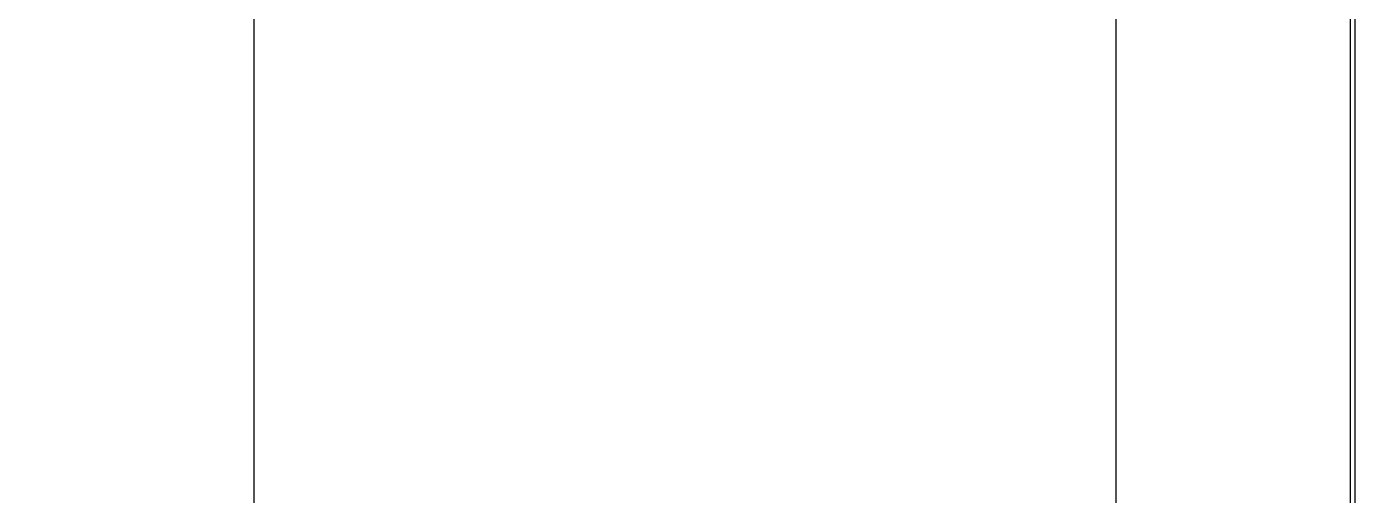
# Model space of a CAD drawing. Header units: inches. Extents: x -20.7 to 76.3, y -55.2 to 19.1.
# Drawn here: x 44.421 to 46.025, y -42.747 to -42.182 of the extents above; entities that cross this region are included whole.
import ezdxf

# ---------------------------------------------------------------- set-up
doc = ezdxf.new("R2010")
doc.units = ezdxf.units.IN
doc.header["$MEASUREMENT"] = 0
doc.layers.add('G-ANNO-TTLB', color=7, linetype='Continuous', lineweight=0)
doc.layers.add('TYVEK', color=7, linetype='Continuous', lineweight=0)

msp = doc.modelspace()

# ---------------------------------------------------------------- hatches: boundary and pattern name
at = {"layer": 'G-ANNO-TTLB', "true_color": 0xff00ff, "transparency": 33554687}
h = msp.add_hatch(color=6, dxfattribs=at)
edge = h.paths.add_edge_path()
edge.add_spline(control_points=[(71.8573, -54.9456), (71.8573, -54.9456), (31.1572, -54.9456), (31.1572, -54.9456), (31.1572, -54.9456), (31.1572, -20.8103), (31.1572, -20.8103), (31.1572, -20.8103), (71.8573, -20.8103), (71.8573, -20.8103), (71.8573, -20.8103), (71.8573, -54.9456), (71.8573, -54.9456)], knot_values=[0, 0, 0, 0, 1, 1, 1, 2, 2, 2, 3, 3, 3, 4, 4, 4, 4], degree=3, periodic=0)
edge = h.paths.add_edge_path()
edge.add_spline(control_points=[(31.2823, -20.9353), (31.2823, -20.9353), (31.2823, -54.8205), (31.2823, -54.8205), (31.2823, -54.8205), (71.7322, -54.8205), (71.7322, -54.8205), (71.7322, -54.8205), (71.7322, -20.9353), (71.7322, -20.9353), (71.7322, -20.9353), (31.2823, -20.9353), (31.2823, -20.9353)], knot_values=[0, 0, 0, 0, 1, 1, 1, 2, 2, 2, 3, 3, 3, 4, 4, 4, 4], degree=3, periodic=0)
edge.add_line((31.2823, -20.9353), (31.2823, -20.9353))

# ---------------------------------------------------------------- linework, layer by layer
at = {"layer": 'G-ANNO-TTLB'}
for points in [[(71.8573, -54.9456), (71.8573, -54.9456), (31.1572, -54.9456), (31.1572, -54.9456), (31.1572, -54.9456), (31.1572, -20.8103), (31.1572, -20.8103), (31.1572, -20.8103), (71.8573, -20.8103), (71.8573, -20.8103), (71.8573, -20.8103), (71.8573, -54.9456), (71.8573, -54.9456)], [(31.2823, -20.9353), (31.2823, -20.9353), (31.2823, -54.8205), (31.2823, -54.8205), (31.2823, -54.8205), (71.7322, -54.8205), (71.7322, -54.8205), (71.7322, -54.8205), (71.7322, -20.9353), (71.7322, -20.9353), (71.7322, -20.9353), (31.2823, -20.9353), (31.2823, -20.9353)]]:
    msp.add_open_spline(points, degree=3, knots=[0, 0, 0, 0, 1, 1, 1, 2, 2, 2, 3, 3, 3, 4, 4, 4, 4], dxfattribs=at)
at = {"layer": 'TYVEK', "color": 18, "lineweight": 25, "true_color": 0x000000}
msp.add_line((44.6957, -38.9913), (44.6957, -44.8575), dxfattribs=at)
at = {"layer": 'TYVEK', "color": 3, "lineweight": 25, "true_color": 0x00ff00}
msp.add_line((46.0242, -43.6616), (46.0242, -41.2719), dxfattribs=at)
at = {"layer": 'TYVEK', "color": 1, "lineweight": 25, "true_color": 0xff0000}
msp.add_lwpolyline([(46.0189, -41.4909), (45.7357, -41.329), (45.7357, -43.9666), (46.0189, -44.1295)], close=True, dxfattribs=at)

doc.saveas('drawing.dxf')
